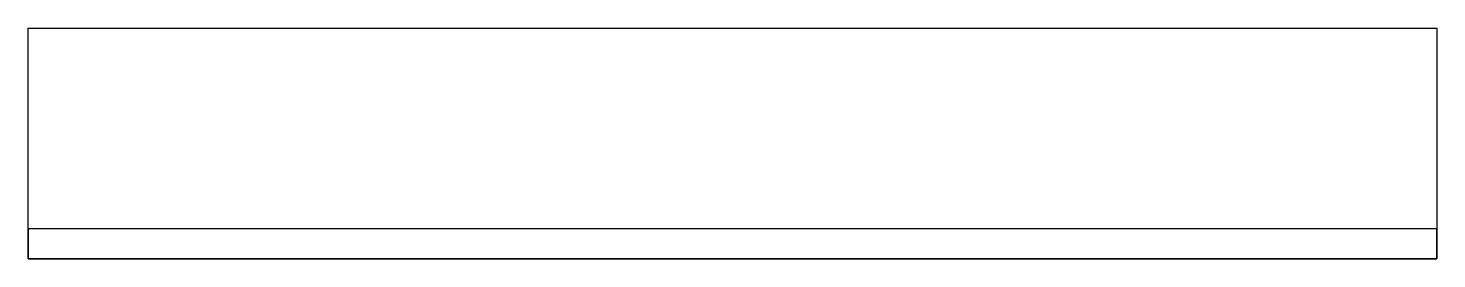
# Model space of a CAD drawing. Header units: millimetres. Extents: x -195 to 505, y 23 to 138.
import ezdxf

# ---------------------------------------------------------------- set-up
doc = ezdxf.new("R2010")
doc.units = ezdxf.units.MM
doc.layers.get('0').update_dxf_attribs({"linetype": 'CONTINUOUS'})

msp = doc.modelspace()

# ---------------------------------------------------------------- linework, layer by layer
for points in [[(505, 23), (-195, 23), (-195, 138), (505, 138)], [(-195, 23), (505, 23), (505, 38), (-195, 38)]]:
    msp.add_lwpolyline(points, close=True)

doc.saveas('drawing.dxf')
